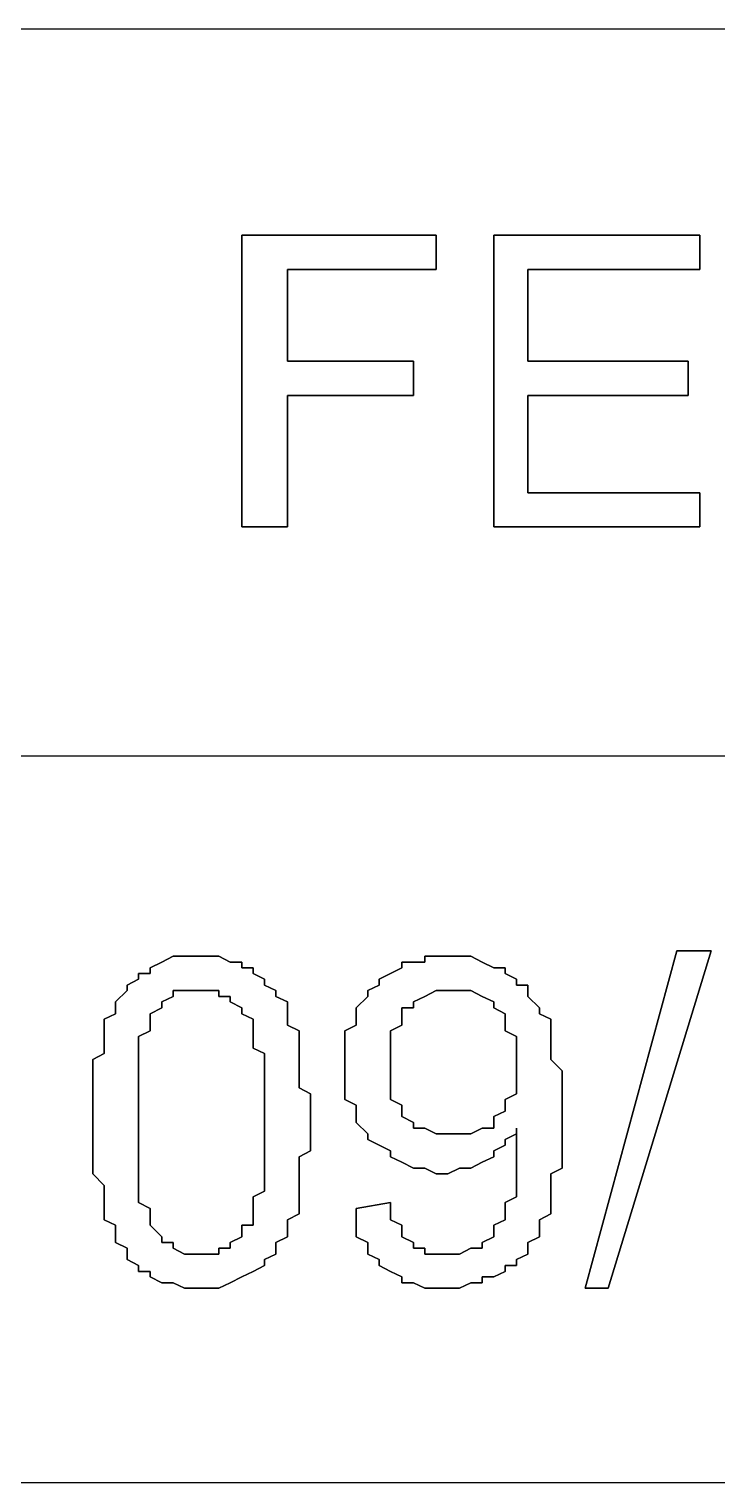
# Model space of a CAD drawing. Header units: metres. Extents: x 2.9 to 42.8, y 1.7 to 28.7.
# Drawn here: x 37.1137 to 37.3256, y 10.3611 to 10.8091 of the extents above; entities that cross this region are included whole.
import ezdxf

# ---------------------------------------------------------------- set-up
doc = ezdxf.new("R2010")
doc.units = ezdxf.units.M
doc.layers.add('NEGRO', color=7, linetype='Continuous')

msp = doc.modelspace()

# ---------------------------------------------------------------- linework, layer by layer
at = {"layer": 'NEGRO', "lineweight": -3}
for points in [[(42.3545, 10.8091), (36.389, 10.8091)], [(37.2392, 10.7456), (37.1793, 10.7456), (37.2392, 10.7456)], [(37.1793, 10.7456), (37.1793, 10.6557), (37.1793, 10.7456)], [(37.2392, 10.735), (37.2392, 10.7456), (37.2392, 10.735)], [(37.3204, 10.7456), (37.2569, 10.7456), (37.3204, 10.7456)], [(37.2569, 10.7456), (37.2569, 10.6557), (37.2569, 10.7456)], [(37.3204, 10.735), (37.3204, 10.7456), (37.3204, 10.735)], [(37.1934, 10.7068), (37.1934, 10.735), (37.1934, 10.7068)], [(37.1934, 10.735), (37.2392, 10.735), (37.1934, 10.735)], [(37.2674, 10.7068), (37.2674, 10.735), (37.2674, 10.7068)], [(37.2674, 10.735), (37.3204, 10.735), (37.2674, 10.735)], [(37.2322, 10.7068), (37.1934, 10.7068), (37.2322, 10.7068)], [(37.2322, 10.6962), (37.2322, 10.7068), (37.2322, 10.6962)], [(37.3168, 10.7068), (37.2674, 10.7068), (37.3168, 10.7068)], [(37.3168, 10.6962), (37.3168, 10.7068), (37.3168, 10.6962)], [(37.1934, 10.6557), (37.1934, 10.6962), (37.1934, 10.6557)], [(37.1934, 10.6962), (37.2322, 10.6962), (37.1934, 10.6962)], [(37.2674, 10.6662), (37.2674, 10.6962), (37.2674, 10.6662)], [(37.2674, 10.6962), (37.3168, 10.6962), (37.2674, 10.6962)], [(37.3204, 10.6662), (37.2674, 10.6662), (37.3204, 10.6662)], [(37.3204, 10.6557), (37.3204, 10.6662), (37.3204, 10.6557)], [(37.1793, 10.6557), (37.1934, 10.6557), (37.1793, 10.6557)], [(37.2569, 10.6557), (37.3204, 10.6557), (37.2569, 10.6557)], [(42.3545, 10.5851), (36.389, 10.5851)], [(37.3133, 10.5251), (37.2851, 10.4211), (37.3133, 10.5251)], [(37.2921, 10.4211), (37.3239, 10.5251), (37.2921, 10.4211)], [(37.3239, 10.5251), (37.3133, 10.5251), (37.3239, 10.5251)], [(37.1546, 10.5216), (37.151, 10.5198), (37.1546, 10.5216)], [(37.151, 10.5198), (37.151, 10.5181), (37.151, 10.5198)], [(37.1581, 10.5234), (37.1546, 10.5216), (37.1581, 10.5234)], [(37.1616, 10.5234), (37.1581, 10.5234), (37.1616, 10.5234)], [(37.1651, 10.5234), (37.1616, 10.5234), (37.1651, 10.5234)], [(37.1687, 10.5234), (37.1651, 10.5234), (37.1687, 10.5234)], [(37.1722, 10.5234), (37.1687, 10.5234), (37.1722, 10.5234)], [(37.1757, 10.5216), (37.1722, 10.5234), (37.1757, 10.5216)], [(37.1793, 10.5216), (37.1757, 10.5216), (37.1793, 10.5216)], [(37.1793, 10.5198), (37.1793, 10.5216), (37.1793, 10.5198)], [(37.1828, 10.5198), (37.1793, 10.5198), (37.1828, 10.5198)], [(37.1828, 10.5181), (37.1828, 10.5198), (37.1828, 10.5181)], [(37.2286, 10.5198), (37.2251, 10.5181), (37.2286, 10.5198)], [(37.2322, 10.5216), (37.2286, 10.5216), (37.2322, 10.5216)], [(37.2286, 10.5216), (37.2286, 10.5198), (37.2286, 10.5216)], [(37.2357, 10.5216), (37.2322, 10.5216), (37.2357, 10.5216)], [(37.2392, 10.5234), (37.2357, 10.5234), (37.2392, 10.5234)], [(37.2357, 10.5234), (37.2357, 10.5216), (37.2357, 10.5234)], [(37.2428, 10.5234), (37.2392, 10.5234), (37.2428, 10.5234)], [(37.2463, 10.5234), (37.2428, 10.5234), (37.2463, 10.5234)], [(37.2498, 10.5234), (37.2463, 10.5234), (37.2498, 10.5234)], [(37.2533, 10.5216), (37.2498, 10.5234), (37.2533, 10.5216)], [(37.2569, 10.5198), (37.2533, 10.5216), (37.2569, 10.5198)], [(37.2604, 10.5198), (37.2569, 10.5198), (37.2604, 10.5198)], [(37.2604, 10.5181), (37.2604, 10.5198), (37.2604, 10.5181)], [(37.1475, 10.5163), (37.144, 10.5145), (37.1475, 10.5163)], [(37.151, 10.5181), (37.1475, 10.5181), (37.151, 10.5181)], [(37.1475, 10.5181), (37.1475, 10.5163), (37.1475, 10.5181)], [(37.1863, 10.5163), (37.1828, 10.5181), (37.1863, 10.5163)], [(37.1863, 10.5145), (37.1863, 10.5163), (37.1863, 10.5145)], [(37.2251, 10.5181), (37.2216, 10.5163), (37.2251, 10.5181)], [(37.2216, 10.5163), (37.2216, 10.5145), (37.2216, 10.5163)], [(37.2639, 10.5163), (37.2604, 10.5181), (37.2639, 10.5163)], [(37.2639, 10.5145), (37.2639, 10.5163), (37.2639, 10.5145)], [(37.144, 10.5128), (37.1404, 10.5093), (37.144, 10.5128)], [(37.144, 10.5145), (37.144, 10.5128), (37.144, 10.5145)], [(37.1546, 10.5093), (37.1581, 10.511), (37.1546, 10.5093)], [(37.1581, 10.511), (37.1581, 10.5128), (37.1581, 10.511)], [(37.1581, 10.5128), (37.1616, 10.5128), (37.1581, 10.5128)], [(37.1616, 10.5128), (37.1651, 10.5128), (37.1616, 10.5128)], [(37.1651, 10.5128), (37.1687, 10.5128), (37.1651, 10.5128)], [(37.1687, 10.5128), (37.1722, 10.5128), (37.1687, 10.5128)], [(37.1722, 10.5128), (37.1722, 10.511), (37.1722, 10.5128)], [(37.1722, 10.511), (37.1757, 10.511), (37.1722, 10.511)], [(37.1757, 10.511), (37.1757, 10.5093), (37.1757, 10.511)], [(37.1898, 10.5128), (37.1863, 10.5145), (37.1898, 10.5128)], [(37.1898, 10.511), (37.1898, 10.5128), (37.1898, 10.511)], [(37.1934, 10.5093), (37.1898, 10.511), (37.1934, 10.5093)], [(37.2181, 10.511), (37.2145, 10.5075), (37.2181, 10.511)], [(37.2216, 10.5145), (37.2181, 10.5128), (37.2216, 10.5145)], [(37.2181, 10.5128), (37.2181, 10.511), (37.2181, 10.5128)], [(37.2322, 10.5093), (37.2357, 10.511), (37.2322, 10.5093)], [(37.2357, 10.511), (37.2392, 10.5128), (37.2357, 10.511)], [(37.2392, 10.5128), (37.2428, 10.5128), (37.2392, 10.5128)], [(37.2428, 10.5128), (37.2463, 10.5128), (37.2428, 10.5128)], [(37.2463, 10.5128), (37.2498, 10.5128), (37.2463, 10.5128)], [(37.2498, 10.5128), (37.2533, 10.511), (37.2498, 10.5128)], [(37.2533, 10.511), (37.2569, 10.5093), (37.2533, 10.511)], [(37.2674, 10.5145), (37.2639, 10.5145), (37.2674, 10.5145)], [(37.2674, 10.5128), (37.2674, 10.5145), (37.2674, 10.5128)], [(37.2674, 10.511), (37.2674, 10.5128), (37.2674, 10.511)], [(37.271, 10.5075), (37.2674, 10.511), (37.271, 10.5075)], [(37.1404, 10.5057), (37.1369, 10.504), (37.1404, 10.5057)], [(37.1404, 10.5093), (37.1404, 10.5075), (37.1404, 10.5093)], [(37.1404, 10.5075), (37.1404, 10.5057), (37.1404, 10.5075)], [(37.151, 10.5057), (37.1546, 10.5075), (37.151, 10.5057)], [(37.151, 10.504), (37.151, 10.5057), (37.151, 10.504)], [(37.1546, 10.5075), (37.1546, 10.5093), (37.1546, 10.5075)], [(37.1757, 10.5093), (37.1793, 10.5075), (37.1757, 10.5093)], [(37.1793, 10.5075), (37.1793, 10.5057), (37.1793, 10.5075)], [(37.1793, 10.5057), (37.1828, 10.504), (37.1793, 10.5057)], [(37.1934, 10.5075), (37.1934, 10.5093), (37.1934, 10.5075)], [(37.1934, 10.5057), (37.1934, 10.5075), (37.1934, 10.5057)], [(37.1934, 10.5022), (37.1934, 10.5057), (37.1934, 10.5022)], [(37.2145, 10.5075), (37.2145, 10.5057), (37.2145, 10.5075)], [(37.2145, 10.5057), (37.2145, 10.504), (37.2145, 10.5057)], [(37.2286, 10.5057), (37.2286, 10.5075), (37.2286, 10.5057)], [(37.2286, 10.5075), (37.2322, 10.5075), (37.2286, 10.5075)], [(37.2286, 10.5022), (37.2286, 10.5057), (37.2286, 10.5022)], [(37.2322, 10.5075), (37.2322, 10.5093), (37.2322, 10.5075)], [(37.2569, 10.5093), (37.2569, 10.5075), (37.2569, 10.5093)], [(37.2569, 10.5075), (37.2604, 10.5057), (37.2569, 10.5075)], [(37.2604, 10.5057), (37.2604, 10.504), (37.2604, 10.5057)], [(37.271, 10.5057), (37.271, 10.5075), (37.271, 10.5057)], [(37.2745, 10.504), (37.271, 10.5057), (37.2745, 10.504)], [(37.1369, 10.504), (37.1369, 10.5004), (37.1369, 10.504)], [(37.151, 10.5022), (37.151, 10.504), (37.151, 10.5022)], [(37.151, 10.5004), (37.151, 10.5022), (37.151, 10.5004)], [(37.1828, 10.504), (37.1828, 10.5022), (37.1828, 10.504)], [(37.1828, 10.5022), (37.1828, 10.5004), (37.1828, 10.5022)], [(37.1969, 10.5004), (37.1934, 10.5022), (37.1969, 10.5004)], [(37.2145, 10.5022), (37.211, 10.5004), (37.2145, 10.5022)], [(37.2145, 10.504), (37.2145, 10.5022), (37.2145, 10.504)], [(37.2251, 10.5004), (37.2286, 10.5022), (37.2251, 10.5004)], [(37.2604, 10.504), (37.2604, 10.5022), (37.2604, 10.504)], [(37.2604, 10.5022), (37.2604, 10.5004), (37.2604, 10.5022)], [(37.2745, 10.5022), (37.2745, 10.504), (37.2745, 10.5022)], [(37.2745, 10.5004), (37.2745, 10.5022), (37.2745, 10.5004)], [(37.1369, 10.5004), (37.1369, 10.4987), (37.1369, 10.5004)], [(37.1369, 10.4987), (37.1369, 10.4969), (37.1369, 10.4987)], [(37.1369, 10.4969), (37.1369, 10.4951), (37.1369, 10.4969)], [(37.1475, 10.4987), (37.151, 10.5004), (37.1475, 10.4987)], [(37.1475, 10.4951), (37.1475, 10.4987), (37.1475, 10.4951)], [(37.1828, 10.5004), (37.1828, 10.4987), (37.1828, 10.5004)], [(37.1828, 10.4987), (37.1828, 10.4969), (37.1828, 10.4987)], [(37.1828, 10.4969), (37.1828, 10.4951), (37.1828, 10.4969)], [(37.1969, 10.4987), (37.1969, 10.5004), (37.1969, 10.4987)], [(37.1969, 10.4969), (37.1969, 10.4987), (37.1969, 10.4969)], [(37.1969, 10.4934), (37.1969, 10.4969), (37.1969, 10.4934)], [(37.211, 10.5004), (37.211, 10.4969), (37.211, 10.5004)], [(37.211, 10.4969), (37.211, 10.4951), (37.211, 10.4969)], [(37.2251, 10.4987), (37.2251, 10.5004), (37.2251, 10.4987)], [(37.2251, 10.4969), (37.2251, 10.4987), (37.2251, 10.4969)], [(37.2251, 10.4934), (37.2251, 10.4969), (37.2251, 10.4934)], [(37.2604, 10.5004), (37.2639, 10.4987), (37.2604, 10.5004)], [(37.2639, 10.4987), (37.2639, 10.4951), (37.2639, 10.4987)], [(37.2745, 10.4987), (37.2745, 10.5004), (37.2745, 10.4987)], [(37.2745, 10.4951), (37.2745, 10.4987), (37.2745, 10.4951)], [(37.1369, 10.4934), (37.1334, 10.4916), (37.1369, 10.4934)], [(37.1369, 10.4951), (37.1369, 10.4934), (37.1369, 10.4951)], [(37.1475, 10.4934), (37.1475, 10.4951), (37.1475, 10.4934)], [(37.1475, 10.4916), (37.1475, 10.4934), (37.1475, 10.4916)], [(37.1828, 10.4951), (37.1863, 10.4934), (37.1828, 10.4951)], [(37.1863, 10.4934), (37.1863, 10.4898), (37.1863, 10.4934)], [(37.1969, 10.4916), (37.1969, 10.4934), (37.1969, 10.4916)], [(37.211, 10.4951), (37.211, 10.4916), (37.211, 10.4951)], [(37.2251, 10.4916), (37.2251, 10.4934), (37.2251, 10.4916)], [(37.2639, 10.4951), (37.2639, 10.4934), (37.2639, 10.4951)], [(37.2639, 10.4934), (37.2639, 10.4898), (37.2639, 10.4934)], [(37.2745, 10.4934), (37.2745, 10.4951), (37.2745, 10.4934)], [(37.2745, 10.4916), (37.2745, 10.4934), (37.2745, 10.4916)], [(37.1334, 10.4916), (37.1334, 10.4881), (37.1334, 10.4916)], [(37.1334, 10.4881), (37.1334, 10.4863), (37.1334, 10.4881)], [(37.1475, 10.4881), (37.1475, 10.4916), (37.1475, 10.4881)], [(37.1475, 10.4863), (37.1475, 10.4881), (37.1475, 10.4863)], [(37.1863, 10.4898), (37.1863, 10.4881), (37.1863, 10.4898)], [(37.1863, 10.4881), (37.1863, 10.4846), (37.1863, 10.4881)], [(37.1969, 10.4898), (37.1969, 10.4916), (37.1969, 10.4898)], [(37.1969, 10.4881), (37.1969, 10.4898), (37.1969, 10.4881)], [(37.1969, 10.4863), (37.1969, 10.4881), (37.1969, 10.4863)], [(37.211, 10.4916), (37.211, 10.4898), (37.211, 10.4916)], [(37.211, 10.4898), (37.211, 10.4881), (37.211, 10.4898)], [(37.211, 10.4881), (37.211, 10.4846), (37.211, 10.4881)], [(37.2251, 10.4898), (37.2251, 10.4916), (37.2251, 10.4898)], [(37.2251, 10.4863), (37.2251, 10.4898), (37.2251, 10.4863)], [(37.2639, 10.4898), (37.2639, 10.4881), (37.2639, 10.4898)], [(37.2639, 10.4881), (37.2639, 10.4863), (37.2639, 10.4881)], [(37.278, 10.4881), (37.2745, 10.4916), (37.278, 10.4881)], [(37.278, 10.4863), (37.278, 10.4881), (37.278, 10.4863)], [(37.1334, 10.4863), (37.1334, 10.4828), (37.1334, 10.4863)], [(37.1475, 10.4828), (37.1475, 10.4863), (37.1475, 10.4828)], [(37.1863, 10.4846), (37.1863, 10.4828), (37.1863, 10.4846)], [(37.1969, 10.4828), (37.1969, 10.4863), (37.1969, 10.4828)], [(37.211, 10.4846), (37.211, 10.4828), (37.211, 10.4846)], [(37.2251, 10.4846), (37.2251, 10.4863), (37.2251, 10.4846)], [(37.2251, 10.4828), (37.2251, 10.4846), (37.2251, 10.4828)], [(37.2639, 10.4863), (37.2639, 10.4846), (37.2639, 10.4863)], [(37.2639, 10.4846), (37.2639, 10.481), (37.2639, 10.4846)], [(37.278, 10.4828), (37.278, 10.4863), (37.278, 10.4828)], [(37.1334, 10.4828), (37.1334, 10.481), (37.1334, 10.4828)], [(37.1334, 10.481), (37.1334, 10.4775), (37.1334, 10.481)], [(37.1475, 10.481), (37.1475, 10.4828), (37.1475, 10.481)], [(37.1475, 10.4775), (37.1475, 10.481), (37.1475, 10.4775)], [(37.1863, 10.4828), (37.1863, 10.4793), (37.1863, 10.4828)], [(37.1863, 10.4793), (37.1863, 10.4757), (37.1863, 10.4793)], [(37.2004, 10.481), (37.1969, 10.4828), (37.2004, 10.481)], [(37.2004, 10.4775), (37.2004, 10.481), (37.2004, 10.4775)], [(37.211, 10.4828), (37.211, 10.4793), (37.211, 10.4828)], [(37.211, 10.4793), (37.2145, 10.4775), (37.211, 10.4793)], [(37.2251, 10.4793), (37.2251, 10.4828), (37.2251, 10.4793)], [(37.2286, 10.4775), (37.2251, 10.4793), (37.2286, 10.4775)], [(37.2639, 10.481), (37.2604, 10.4793), (37.2639, 10.481)], [(37.2604, 10.4793), (37.2604, 10.4775), (37.2604, 10.4793)], [(37.278, 10.481), (37.278, 10.4828), (37.278, 10.481)], [(37.278, 10.4775), (37.278, 10.481), (37.278, 10.4775)], [(37.1334, 10.4775), (37.1334, 10.4757), (37.1334, 10.4775)], [(37.1334, 10.4757), (37.1334, 10.4722), (37.1334, 10.4757)], [(37.1475, 10.474), (37.1475, 10.4775), (37.1475, 10.474)], [(37.1863, 10.4757), (37.1863, 10.4722), (37.1863, 10.4757)], [(37.2004, 10.4757), (37.2004, 10.4775), (37.2004, 10.4757)], [(37.2004, 10.4722), (37.2004, 10.4757), (37.2004, 10.4722)], [(37.2145, 10.4775), (37.2145, 10.4757), (37.2145, 10.4775)], [(37.2145, 10.4757), (37.2145, 10.474), (37.2145, 10.4757)], [(37.2286, 10.4757), (37.2286, 10.4775), (37.2286, 10.4757)], [(37.2286, 10.474), (37.2286, 10.4757), (37.2286, 10.474)], [(37.2604, 10.4757), (37.2569, 10.474), (37.2604, 10.4757)], [(37.2604, 10.4775), (37.2604, 10.4757), (37.2604, 10.4775)], [(37.278, 10.4757), (37.278, 10.4775), (37.278, 10.4757)], [(37.278, 10.4722), (37.278, 10.4757), (37.278, 10.4722)], [(37.1334, 10.4722), (37.1334, 10.4704), (37.1334, 10.4722)], [(37.1334, 10.4704), (37.1334, 10.4669), (37.1334, 10.4704)], [(37.1475, 10.4722), (37.1475, 10.474), (37.1475, 10.4722)], [(37.1475, 10.4687), (37.1475, 10.4722), (37.1475, 10.4687)], [(37.1863, 10.4722), (37.1863, 10.4687), (37.1863, 10.4722)], [(37.2004, 10.4687), (37.2004, 10.4722), (37.2004, 10.4687)], [(37.2145, 10.474), (37.2145, 10.4722), (37.2145, 10.474)], [(37.2145, 10.4722), (37.2181, 10.4687), (37.2145, 10.4722)], [(37.2322, 10.4722), (37.2286, 10.474), (37.2322, 10.4722)], [(37.2322, 10.4704), (37.2322, 10.4722), (37.2322, 10.4704)], [(37.2357, 10.4704), (37.2322, 10.4704), (37.2357, 10.4704)], [(37.2392, 10.4687), (37.2357, 10.4704), (37.2392, 10.4687)], [(37.2533, 10.4704), (37.2498, 10.4687), (37.2533, 10.4704)], [(37.2569, 10.4704), (37.2533, 10.4704), (37.2569, 10.4704)], [(37.2569, 10.474), (37.2569, 10.4722), (37.2569, 10.474)], [(37.2569, 10.4722), (37.2569, 10.4704), (37.2569, 10.4722)], [(37.2639, 10.4687), (37.2639, 10.4704), (37.2639, 10.4687)], [(37.2639, 10.4704), (37.2639, 10.4669), (37.2639, 10.4704)], [(37.278, 10.4687), (37.278, 10.4722), (37.278, 10.4687)], [(37.1334, 10.4669), (37.1334, 10.4634), (37.1334, 10.4669)], [(37.1475, 10.4652), (37.1475, 10.4687), (37.1475, 10.4652)], [(37.1863, 10.4687), (37.1863, 10.4652), (37.1863, 10.4687)], [(37.2004, 10.4669), (37.2004, 10.4687), (37.2004, 10.4669)], [(37.2004, 10.4634), (37.2004, 10.4669), (37.2004, 10.4634)], [(37.2181, 10.4687), (37.2181, 10.4669), (37.2181, 10.4687)], [(37.2181, 10.4669), (37.2216, 10.4652), (37.2181, 10.4669)], [(37.2428, 10.4687), (37.2392, 10.4687), (37.2428, 10.4687)], [(37.2463, 10.4687), (37.2428, 10.4687), (37.2463, 10.4687)], [(37.2498, 10.4687), (37.2463, 10.4687), (37.2498, 10.4687)], [(37.2604, 10.4669), (37.2639, 10.4687), (37.2604, 10.4669)], [(37.2604, 10.4652), (37.2604, 10.4669), (37.2604, 10.4652)], [(37.2639, 10.4669), (37.2639, 10.4652), (37.2639, 10.4669)], [(37.278, 10.4669), (37.278, 10.4687), (37.278, 10.4669)], [(37.278, 10.4634), (37.278, 10.4669), (37.278, 10.4634)], [(37.1334, 10.4634), (37.1334, 10.4616), (37.1334, 10.4634)], [(37.1334, 10.4616), (37.1334, 10.4581), (37.1334, 10.4616)], [(37.1475, 10.4634), (37.1475, 10.4652), (37.1475, 10.4634)], [(37.1475, 10.4599), (37.1475, 10.4634), (37.1475, 10.4599)], [(37.1863, 10.4652), (37.1863, 10.4616), (37.1863, 10.4652)], [(37.1863, 10.4616), (37.1863, 10.4599), (37.1863, 10.4616)], [(37.1969, 10.4616), (37.2004, 10.4634), (37.1969, 10.4616)], [(37.1969, 10.4581), (37.1969, 10.4616), (37.1969, 10.4581)], [(37.2216, 10.4652), (37.2251, 10.4634), (37.2216, 10.4652)], [(37.2251, 10.4634), (37.2251, 10.4616), (37.2251, 10.4634)], [(37.2251, 10.4616), (37.2286, 10.4599), (37.2251, 10.4616)], [(37.2533, 10.4599), (37.2569, 10.4616), (37.2533, 10.4599)], [(37.2569, 10.4634), (37.2604, 10.4652), (37.2569, 10.4634)], [(37.2569, 10.4616), (37.2569, 10.4634), (37.2569, 10.4616)], [(37.2639, 10.4652), (37.2639, 10.4616), (37.2639, 10.4652)], [(37.2639, 10.4616), (37.2639, 10.4599), (37.2639, 10.4616)], [(37.278, 10.4616), (37.278, 10.4634), (37.278, 10.4616)], [(37.278, 10.4581), (37.278, 10.4616), (37.278, 10.4581)], [(37.1334, 10.4581), (37.1334, 10.4563), (37.1334, 10.4581)], [(37.1475, 10.4563), (37.1475, 10.4599), (37.1475, 10.4563)], [(37.1863, 10.4599), (37.1863, 10.4563), (37.1863, 10.4599)], [(37.1969, 10.4563), (37.1969, 10.4581), (37.1969, 10.4563)], [(37.2286, 10.4599), (37.2322, 10.4581), (37.2286, 10.4599)], [(37.2322, 10.4581), (37.2357, 10.4581), (37.2322, 10.4581)], [(37.2357, 10.4581), (37.2392, 10.4563), (37.2357, 10.4581)], [(37.2428, 10.4563), (37.2463, 10.4581), (37.2428, 10.4563)], [(37.2463, 10.4581), (37.2498, 10.4581), (37.2463, 10.4581)], [(37.2498, 10.4581), (37.2533, 10.4599), (37.2498, 10.4581)], [(37.2639, 10.4599), (37.2639, 10.4581), (37.2639, 10.4599)], [(37.2639, 10.4581), (37.2639, 10.4546), (37.2639, 10.4581)], [(37.2745, 10.4563), (37.278, 10.4581), (37.2745, 10.4563)], [(37.1334, 10.4563), (37.1369, 10.4528), (37.1334, 10.4563)], [(37.1369, 10.4528), (37.1369, 10.451), (37.1369, 10.4528)], [(37.1475, 10.4546), (37.1475, 10.4563), (37.1475, 10.4546)], [(37.1475, 10.4528), (37.1475, 10.4546), (37.1475, 10.4528)], [(37.1475, 10.4493), (37.1475, 10.4528), (37.1475, 10.4493)], [(37.1863, 10.4563), (37.1863, 10.4546), (37.1863, 10.4563)], [(37.1863, 10.4546), (37.1863, 10.451), (37.1863, 10.4546)], [(37.1969, 10.4546), (37.1969, 10.4563), (37.1969, 10.4546)], [(37.1969, 10.451), (37.1969, 10.4546), (37.1969, 10.451)], [(37.2392, 10.4563), (37.2428, 10.4563), (37.2392, 10.4563)], [(37.2639, 10.4546), (37.2639, 10.4528), (37.2639, 10.4546)], [(37.2639, 10.4528), (37.2639, 10.4493), (37.2639, 10.4528)], [(37.2745, 10.4546), (37.2745, 10.4563), (37.2745, 10.4546)], [(37.2745, 10.4528), (37.2745, 10.4546), (37.2745, 10.4528)], [(37.2745, 10.4493), (37.2745, 10.4528), (37.2745, 10.4493)], [(37.1369, 10.451), (37.1369, 10.4475), (37.1369, 10.451)], [(37.1369, 10.4475), (37.1369, 10.4457), (37.1369, 10.4475)], [(37.1475, 10.4475), (37.1475, 10.4493), (37.1475, 10.4475)], [(37.151, 10.4457), (37.1475, 10.4475), (37.151, 10.4457)], [(37.1863, 10.451), (37.1828, 10.4493), (37.1863, 10.451)], [(37.1828, 10.4493), (37.1828, 10.4475), (37.1828, 10.4493)], [(37.1828, 10.4475), (37.1828, 10.4457), (37.1828, 10.4475)], [(37.1969, 10.4493), (37.1969, 10.451), (37.1969, 10.4493)], [(37.1969, 10.4475), (37.1969, 10.4493), (37.1969, 10.4475)], [(37.1969, 10.4457), (37.1969, 10.4475), (37.1969, 10.4457)], [(37.2251, 10.4475), (37.2145, 10.4457), (37.2251, 10.4475)], [(37.2251, 10.444), (37.2251, 10.4475), (37.2251, 10.444)], [(37.2639, 10.4493), (37.2604, 10.4475), (37.2639, 10.4493)], [(37.2604, 10.4475), (37.2604, 10.444), (37.2604, 10.4475)], [(37.2745, 10.4475), (37.2745, 10.4493), (37.2745, 10.4475)], [(37.2745, 10.4457), (37.2745, 10.4475), (37.2745, 10.4457)], [(37.1369, 10.4457), (37.1369, 10.444), (37.1369, 10.4457)], [(37.1369, 10.444), (37.1369, 10.4422), (37.1369, 10.444)], [(37.151, 10.444), (37.151, 10.4457), (37.151, 10.444)], [(37.151, 10.4422), (37.151, 10.444), (37.151, 10.4422)], [(37.1828, 10.4457), (37.1828, 10.444), (37.1828, 10.4457)], [(37.1828, 10.444), (37.1828, 10.4422), (37.1828, 10.444)], [(37.1934, 10.4422), (37.1969, 10.444), (37.1934, 10.4422)], [(37.1969, 10.444), (37.1969, 10.4457), (37.1969, 10.444)], [(37.2145, 10.4457), (37.2145, 10.444), (37.2145, 10.4457)], [(37.2145, 10.444), (37.2145, 10.4422), (37.2145, 10.444)], [(37.2251, 10.4422), (37.2251, 10.444), (37.2251, 10.4422)], [(37.2604, 10.444), (37.2604, 10.4422), (37.2604, 10.444)], [(37.271, 10.4422), (37.2745, 10.444), (37.271, 10.4422)], [(37.2745, 10.444), (37.2745, 10.4457), (37.2745, 10.444)], [(37.1369, 10.4422), (37.1404, 10.4405), (37.1369, 10.4422)], [(37.1404, 10.4405), (37.1404, 10.4387), (37.1404, 10.4405)], [(37.1404, 10.4387), (37.1404, 10.4369), (37.1404, 10.4387)], [(37.151, 10.4405), (37.151, 10.4422), (37.151, 10.4405)], [(37.1546, 10.4369), (37.151, 10.4405), (37.1546, 10.4369)], [(37.1828, 10.4405), (37.1793, 10.4405), (37.1828, 10.4405)], [(37.1793, 10.4405), (37.1793, 10.4387), (37.1793, 10.4405)], [(37.1793, 10.4387), (37.1793, 10.4369), (37.1793, 10.4387)], [(37.1828, 10.4422), (37.1828, 10.4405), (37.1828, 10.4422)], [(37.1934, 10.4387), (37.1934, 10.4422), (37.1934, 10.4387)], [(37.1934, 10.4369), (37.1934, 10.4387), (37.1934, 10.4369)], [(37.2145, 10.4422), (37.2145, 10.4387), (37.2145, 10.4422)], [(37.2145, 10.4387), (37.2145, 10.4369), (37.2145, 10.4387)], [(37.2286, 10.4405), (37.2251, 10.4422), (37.2286, 10.4405)], [(37.2286, 10.4387), (37.2286, 10.4405), (37.2286, 10.4387)], [(37.2286, 10.4369), (37.2286, 10.4387), (37.2286, 10.4369)], [(37.2604, 10.4422), (37.2569, 10.4405), (37.2604, 10.4422)], [(37.2569, 10.4405), (37.2569, 10.4387), (37.2569, 10.4405)], [(37.2569, 10.4387), (37.2569, 10.4369), (37.2569, 10.4387)], [(37.271, 10.4405), (37.271, 10.4422), (37.271, 10.4405)], [(37.271, 10.4369), (37.271, 10.4405), (37.271, 10.4369)], [(37.1404, 10.4369), (37.1404, 10.4352), (37.1404, 10.4369)], [(37.1404, 10.4352), (37.144, 10.4334), (37.1404, 10.4352)], [(37.1546, 10.4352), (37.1546, 10.4369), (37.1546, 10.4352)], [(37.1581, 10.4352), (37.1546, 10.4352), (37.1581, 10.4352)], [(37.1581, 10.4334), (37.1581, 10.4352), (37.1581, 10.4334)], [(37.1793, 10.4369), (37.1757, 10.4352), (37.1793, 10.4369)], [(37.1757, 10.4352), (37.1757, 10.4334), (37.1757, 10.4352)], [(37.1898, 10.4352), (37.1934, 10.4369), (37.1898, 10.4352)], [(37.1898, 10.4334), (37.1898, 10.4352), (37.1898, 10.4334)], [(37.2145, 10.4369), (37.2181, 10.4352), (37.2145, 10.4369)], [(37.2181, 10.4352), (37.2181, 10.4334), (37.2181, 10.4352)], [(37.2322, 10.4352), (37.2286, 10.4369), (37.2322, 10.4352)], [(37.2322, 10.4334), (37.2322, 10.4352), (37.2322, 10.4334)], [(37.2569, 10.4369), (37.2533, 10.4352), (37.2569, 10.4369)], [(37.2533, 10.4352), (37.2533, 10.4334), (37.2533, 10.4352)], [(37.2674, 10.4352), (37.271, 10.4369), (37.2674, 10.4352)], [(37.2674, 10.4334), (37.2674, 10.4352), (37.2674, 10.4334)], [(37.144, 10.4334), (37.144, 10.4316), (37.144, 10.4334)], [(37.144, 10.4316), (37.144, 10.4299), (37.144, 10.4316)], [(37.144, 10.4299), (37.1475, 10.4281), (37.144, 10.4299)], [(37.1616, 10.4316), (37.1581, 10.4334), (37.1616, 10.4316)], [(37.1651, 10.4316), (37.1616, 10.4316), (37.1651, 10.4316)], [(37.1687, 10.4316), (37.1651, 10.4316), (37.1687, 10.4316)], [(37.1722, 10.4316), (37.1687, 10.4316), (37.1722, 10.4316)], [(37.1757, 10.4334), (37.1722, 10.4334), (37.1757, 10.4334)], [(37.1722, 10.4334), (37.1722, 10.4316), (37.1722, 10.4334)], [(37.1863, 10.4299), (37.1898, 10.4316), (37.1863, 10.4299)], [(37.1863, 10.4281), (37.1863, 10.4299), (37.1863, 10.4281)], [(37.1898, 10.4316), (37.1898, 10.4334), (37.1898, 10.4316)], [(37.2181, 10.4334), (37.2181, 10.4316), (37.2181, 10.4334)], [(37.2181, 10.4316), (37.2216, 10.4299), (37.2181, 10.4316)], [(37.2216, 10.4299), (37.2216, 10.4281), (37.2216, 10.4299)], [(37.2357, 10.4334), (37.2322, 10.4334), (37.2357, 10.4334)], [(37.2357, 10.4316), (37.2357, 10.4334), (37.2357, 10.4316)], [(37.2392, 10.4316), (37.2357, 10.4316), (37.2392, 10.4316)], [(37.2428, 10.4316), (37.2392, 10.4316), (37.2428, 10.4316)], [(37.2463, 10.4316), (37.2428, 10.4316), (37.2463, 10.4316)], [(37.2498, 10.4334), (37.2463, 10.4316), (37.2498, 10.4334)], [(37.2533, 10.4334), (37.2498, 10.4334), (37.2533, 10.4334)], [(37.2639, 10.4299), (37.2674, 10.4316), (37.2639, 10.4299)], [(37.2639, 10.4281), (37.2639, 10.4299), (37.2639, 10.4281)], [(37.2674, 10.4316), (37.2674, 10.4334), (37.2674, 10.4316)], [(37.1475, 10.4281), (37.1475, 10.4263), (37.1475, 10.4281)], [(37.1475, 10.4263), (37.151, 10.4263), (37.1475, 10.4263)], [(37.151, 10.4263), (37.151, 10.4246), (37.151, 10.4263)], [(37.1793, 10.4246), (37.1828, 10.4263), (37.1793, 10.4246)], [(37.1828, 10.4263), (37.1863, 10.4281), (37.1828, 10.4263)], [(37.2216, 10.4281), (37.2251, 10.4263), (37.2216, 10.4281)], [(37.2251, 10.4263), (37.2286, 10.4246), (37.2251, 10.4263)], [(37.2569, 10.4246), (37.2604, 10.4263), (37.2569, 10.4246)], [(37.2604, 10.4263), (37.2604, 10.4281), (37.2604, 10.4263)], [(37.2604, 10.4281), (37.2639, 10.4281), (37.2604, 10.4281)], [(37.151, 10.4246), (37.1546, 10.4228), (37.151, 10.4246)], [(37.1546, 10.4228), (37.1581, 10.4228), (37.1546, 10.4228)], [(37.1581, 10.4228), (37.1616, 10.4211), (37.1581, 10.4228)], [(37.1616, 10.4211), (37.1651, 10.4211), (37.1616, 10.4211)], [(37.1651, 10.4211), (37.1687, 10.4211), (37.1651, 10.4211)], [(37.1687, 10.4211), (37.1722, 10.4211), (37.1687, 10.4211)], [(37.1722, 10.4211), (37.1757, 10.4228), (37.1722, 10.4211)], [(37.1757, 10.4228), (37.1793, 10.4246), (37.1757, 10.4228)], [(37.2286, 10.4246), (37.2286, 10.4228), (37.2286, 10.4246)], [(37.2286, 10.4228), (37.2322, 10.4228), (37.2286, 10.4228)], [(37.2322, 10.4228), (37.2357, 10.4211), (37.2322, 10.4228)], [(37.2357, 10.4211), (37.2392, 10.4211), (37.2357, 10.4211)], [(37.2392, 10.4211), (37.2428, 10.4211), (37.2392, 10.4211)], [(37.2428, 10.4211), (37.2463, 10.4211), (37.2428, 10.4211)], [(37.2463, 10.4211), (37.2498, 10.4228), (37.2463, 10.4211)], [(37.2498, 10.4228), (37.2533, 10.4228), (37.2498, 10.4228)], [(37.2533, 10.4228), (37.2533, 10.4246), (37.2533, 10.4228)], [(37.2533, 10.4246), (37.2569, 10.4246), (37.2533, 10.4246)], [(37.2851, 10.4211), (37.2921, 10.4211), (37.2851, 10.4211)], [(42.3545, 10.3611), (36.389, 10.3611)]]:
    msp.add_lwpolyline(points, dxfattribs=at)

doc.saveas('drawing.dxf')
